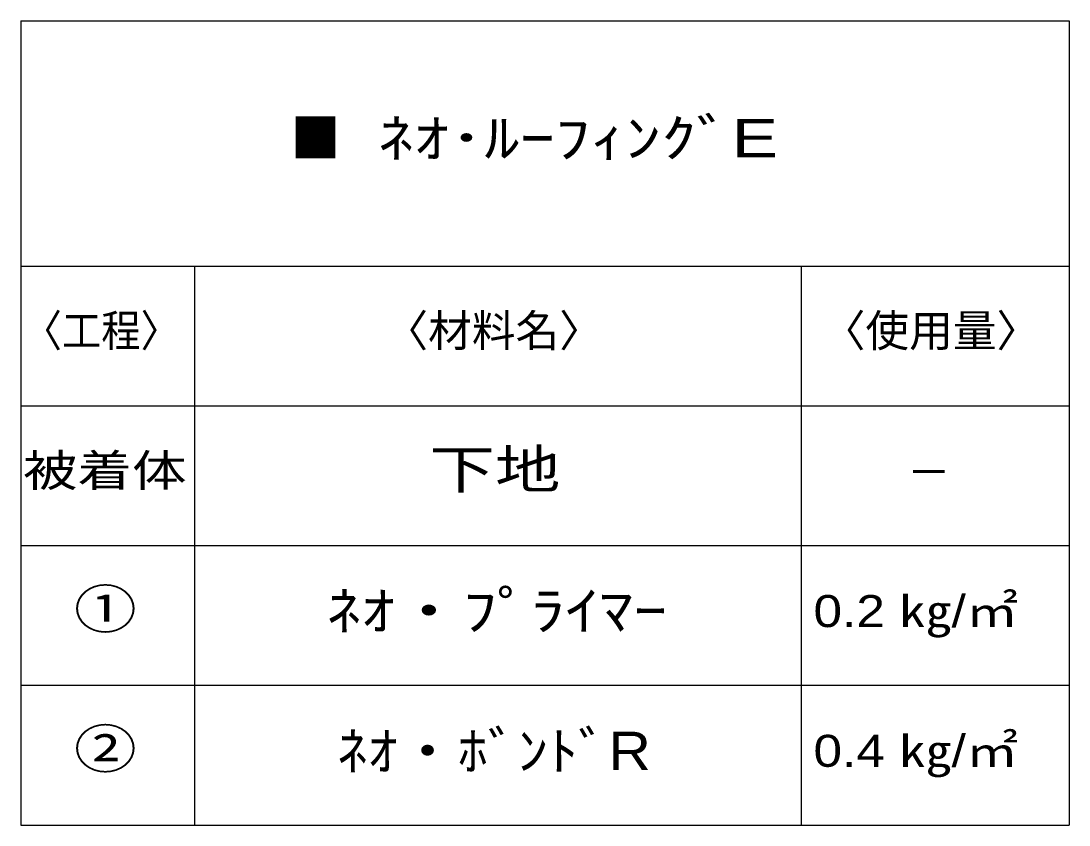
# Model space of a CAD drawing. Units: millimetres, scale not verified. Extents: x -115 to 103, y -73 to 60.
# Drawn here: x -31.9 to 28.1, y -72.7 to -26.6 of the extents above; entities that cross this region are included whole.
import ezdxf
from ezdxf.enums import TextEntityAlignment as Align

# ---------------------------------------------------------------- set-up
doc = ezdxf.new("R2010")
doc.units = ezdxf.units.MM
doc.header["$LTSCALE"] = 0.1
doc.layers.add('0-2_Z_O-文字', color=134, linetype='Continuous')
doc.styles.add('HGPｺﾞｼｯｸM', font='')
doc.styles.get('HGPｺﾞｼｯｸM').set_extended_font_data('HGPｺﾞｼｯｸM')

msp = doc.modelspace()

# ---------------------------------------------------------------- linework, layer by layer
at = {"layer": '0-2_Z_O-文字'}
for p, q in [((-31.8933, -26.6322), (28.1067, -26.6322)), ((-31.8933, -26.6322), (-31.8933, -72.6586)), ((28.1067, -26.6322), (28.1067, -72.6586)), ((-31.8933, -40.6586), (28.1067, -40.6586)), ((-31.8933, -48.6586), (28.1067, -48.6586)), ((-31.8933, -56.6586), (28.1067, -56.6586)), ((-31.8933, -64.6586), (28.1067, -64.6586)), ((-31.8933, -72.6586), (28.1067, -72.6586))]:
    msp.add_line(p, q, dxfattribs=at)
at = {"layer": '0-2_Z_O-文字', "color": 1}
for p, q in [((-21.9641, -40.6586), (-21.9641, -72.6586)), ((12.7799, -40.6586), (12.7799, -72.6586))]:
    msp.add_line(p, q, dxfattribs=at)

# ---------------------------------------------------------------- texts
at = {"layer": '0-2_Z_O-文字', "color": 3, "style": 'HGPｺﾞｼｯｸM', "width": 0.95}
msp.add_text('■', height=2.199, dxfattribs=at).set_placement((-16.4517, -35.0997), align=Align.BOTTOM_LEFT)
at = {"layer": '0-2_Z_O-文字', "style": 'HGPｺﾞｼｯｸM'}
for s, height, width, p in [(' ﾈｵ･ﾙｰﾌｨﾝｸﾞE', 2.199, 1.35, (-12.5532, -35.0997)), ('〈工程〉', 1.833, 0.9, (-31.7955, -45.8261)), ('下地', 2.199, 1.25, (-8.5058, -54.052)), ('被着体', 1.833, 1.25, (-31.7828, -53.8261)), ('①', 2.199, 1.2, (-28.8627, -62.0596)), ('ﾈｵ・ﾌﾟﾗｲﾏｰ', 2.199, 1.3, (-14.3916, -62.151)), ('0.2 ㎏/㎡', 1.833, 1.2, (13.4763, -61.8769)), ('②', 2.199, 1.2, (-28.8627, -70.0596)), ('ﾈｵ・ﾎﾞﾝﾄﾞR', 2.199, 1.15, (-13.7901, -70.1739)), ('0.4 ㎏/㎡', 1.833, 1.2, (13.4763, -69.8769))]:
    msp.add_text(s, height=height, dxfattribs=dict(at, width=width)).set_placement(p, align=Align.BOTTOM_LEFT)
for s, p in [('〈材料名〉', (-11.0832, -45.8261)), ('〈使用量〉', (13.9522, -45.8261)), ('－', (18.8253, -53.9086))]:
    msp.add_text(s, height=1.833, dxfattribs=at).set_placement(p, align=Align.BOTTOM_LEFT)

doc.saveas('drawing.dxf')
